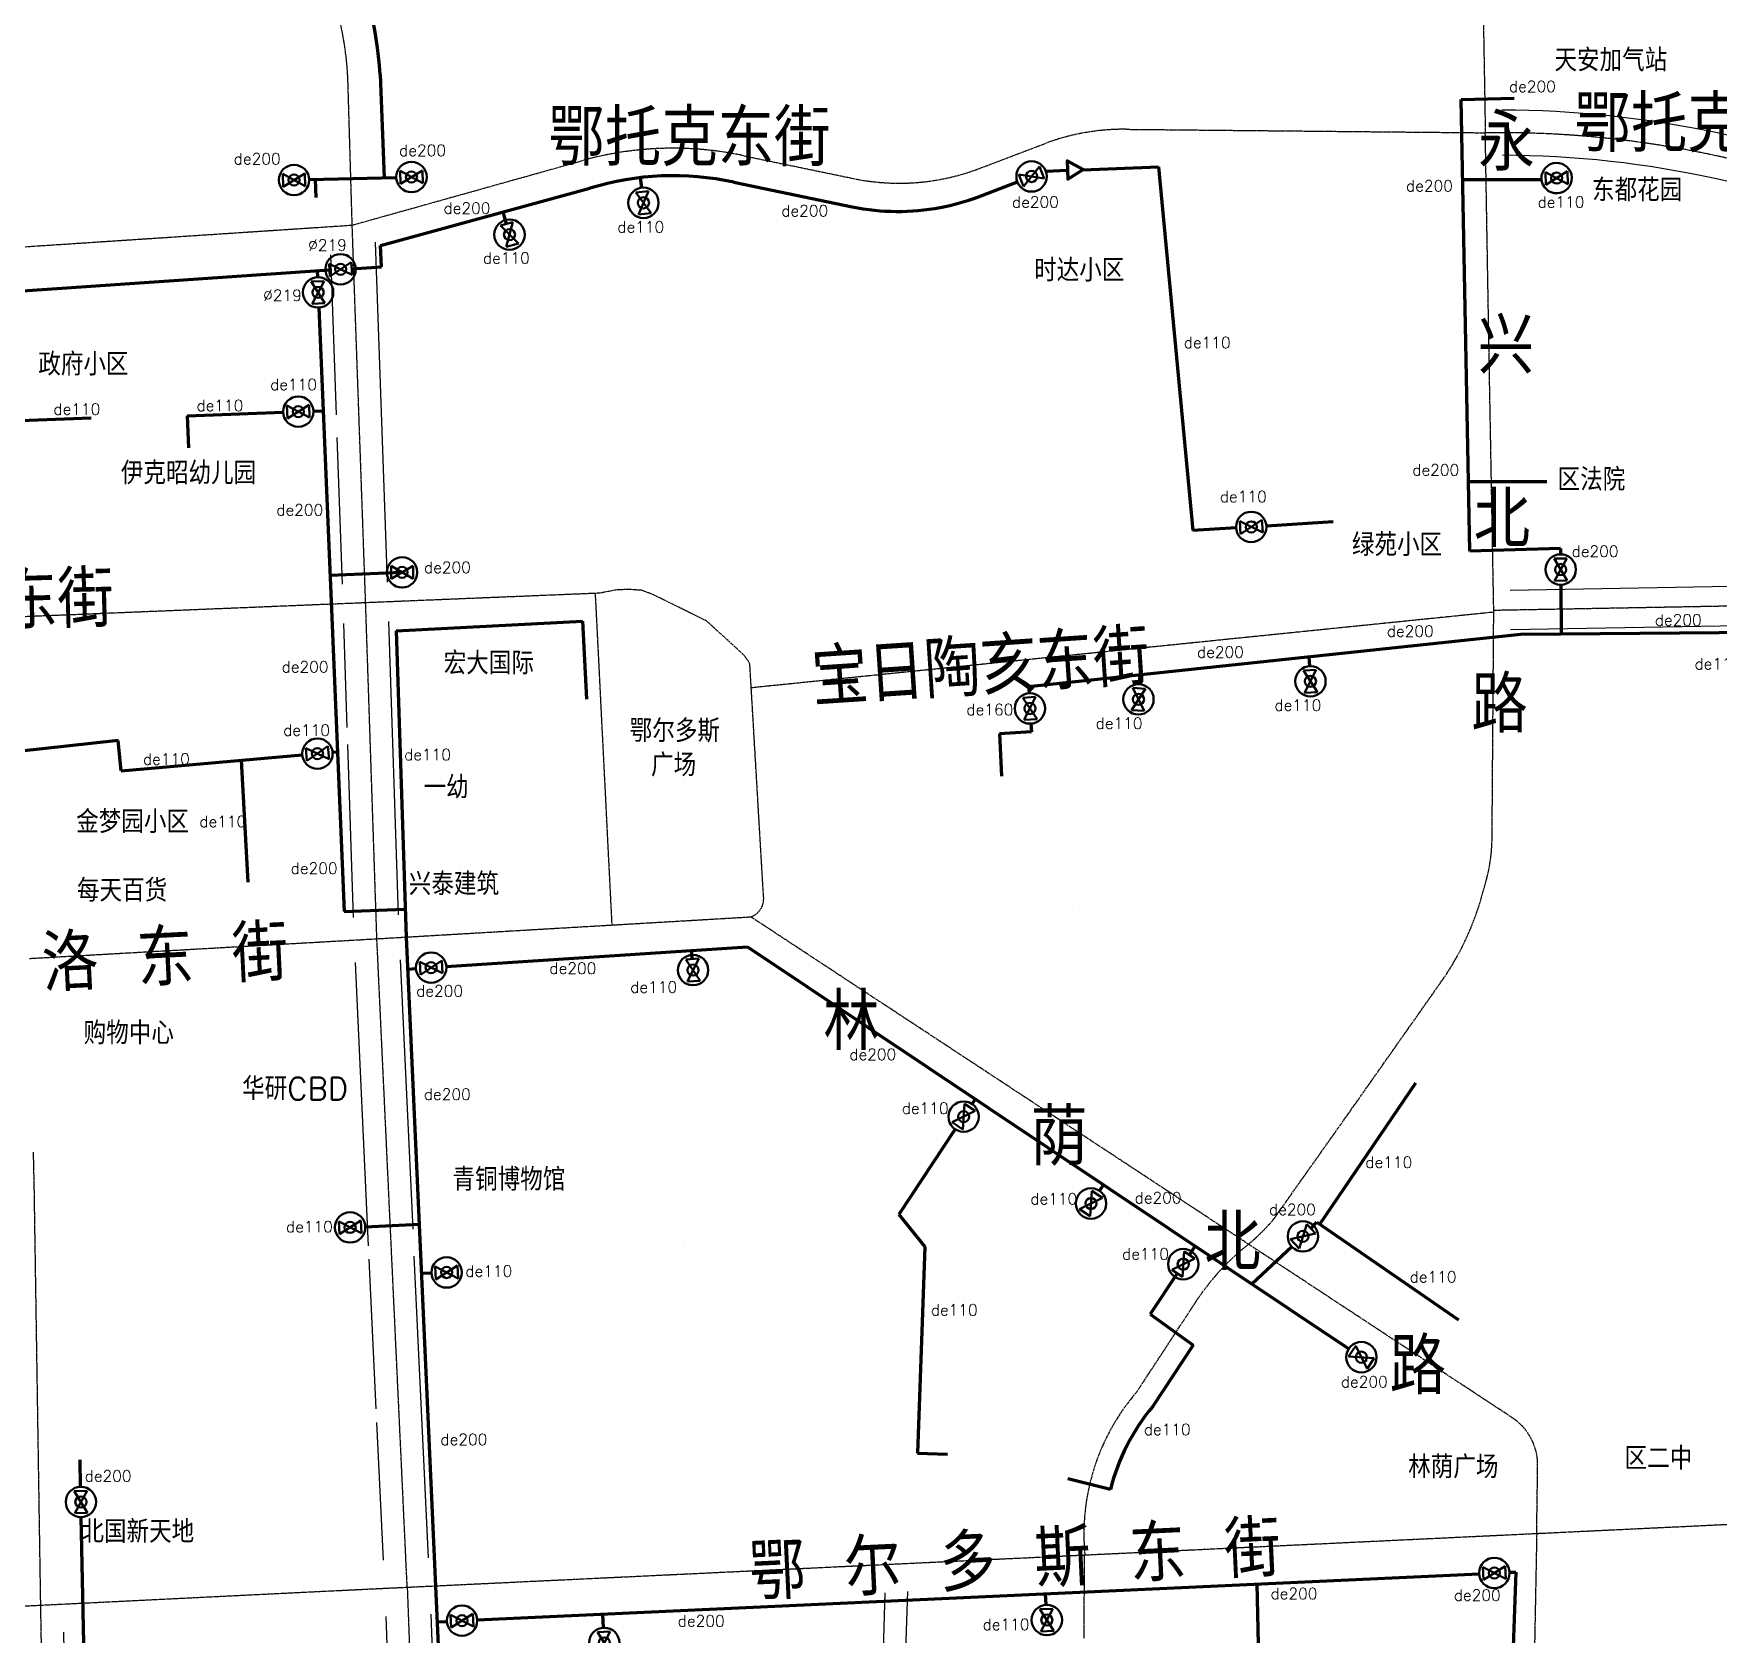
# Model space of a CAD drawing. Header units: millimetres. Extents: x 429861 to 37403537, y 4398138 to 8816131.
# Drawn here: x 440059 to 441552, y 4405225 to 4406643 of the extents above; entities that cross this region are included whole.
import ezdxf

# ---------------------------------------------------------------- set-up
doc = ezdxf.new("R2010")
doc.units = ezdxf.units.MM
doc.linetypes.add('CENTER', pattern=[2, 1.25, -0.25, 0.25, -0.25])
for name, color, linetype in [('中心线', 55, 'CENTER'), ('路名', 21, 'Continuous'), ('路网', 253, 'Continuous')]:
    doc.layers.add(name, color=color, linetype=linetype)
for name, color, linetype, lineweight in [('燃气周边建筑', 211, 'Continuous', 30), ('燃气标注(管)', 111, 'Continuous', 30), ('燃气标注(阀)', 2, 'Continuous', 30), ('燃气管(PE)', 5, 'Continuous', 100), ('燃气管(钢)', 1, 'Continuous', 100), ('燃气阀门(PE)', 6, 'Continuous', 50), ('燃气阀门(钢)', 3, 'Continuous', 50)]:
    doc.layers.add(name, color=color, linetype=linetype, lineweight=lineweight)
doc.styles.add('HZ', font='rs.shx', dxfattribs={"width": 0.8, "bigfont": 'hztxt.shx'})

# ---------------------------------------------------------------- blocks, each defined once
blk = doc.blocks.new('阀门PE')
at = {"layer": '燃气阀门(PE)'}
for p, q in [((-4.911818085762206, -2.833652542904019), (-4.911818085762206, 2.833652542904019)), ((-4.911818085762206, -2.833652542904019), (4.911818085762206, 2.833652542904019)), ((-4.911818085762206, 2.833652542904019), (4.911818085762206, -2.833652542904019)), ((4.911818085762206, 2.833652542904019), (4.911818085762206, -2.833652542904019))]:
    blk.add_line(p, q, dxfattribs=at)
for radius in [6.736827508906286, 2.469192652689927]:
    blk.add_circle((0, 0), radius, dxfattribs=at)
blk = doc.blocks.new('阀门钢')
at = {"layer": '燃气阀门(钢)'}
for p, q in [((-4.911818085762206, -2.833652542904019), (-4.911818085762206, 2.833652542904019)), ((-4.911818085762206, -2.833652542904019), (4.911818085762206, 2.833652542904019)), ((-4.911818085762206, 2.833652542904019), (4.911818085762206, -2.833652542904019)), ((4.911818085762206, 2.833652542904019), (4.911818085762206, -2.833652542904019))]:
    blk.add_line(p, q, dxfattribs=at)
for radius in [6.736827508906286, 2.469192652689927]:
    blk.add_circle((0, 0), radius, dxfattribs=at)

msp = doc.modelspace()

# ---------------------------------------------------------------- linework, layer by layer
at = {"color": 5, "lineweight": 100}
for p, q in [((441326.4688749588, 4406514.151814529), (441395.2985900061, 4406514.151814529)), ((441331.4550455038, 4406246.518815788), (441400.1506636292, 4406246.518815788))]:
    msp.add_line(p, q, dxfattribs=at)
at = {"layer": '中心线'}
for p, q in [((441341.6099278929, 4406783.539288114), (441345.5274522582, 4406555.577858733)), ((440341.0646685547, 4406473.752287163), (440337.3892417185, 4406598.979440225)), ((441027.0602622854, 4406558.66251788), (441345.5274522568, 4406555.577858733)), ((441349.14682843, 4406344.965724973), (441345.5274522568, 4406555.577858733)), ((440897.0706135395, 4406523.951522152), (440954.0404154303, 4406545.613716529)), ((440341.0646694225, 4406473.752257597), (440544.4428792849, 4406530.74325398)), ((440686.3547845622, 4406535.611128855), (440785.3455131209, 4406515.066377623)), ((440027.6398122116, 4406453.054067437), (440341.0648077329, 4406473.752296355)), ((440352.9733000507, 4406139.044086504), (440341.0647398199, 4406473.752291869)), ((441353.0503921048, 4406130.736201465), (441349.14682843, 4406344.965724973)), ((440575.952626623, 4406150.583145971), (440560.3603624515, 4406147.564565318)), ((440581.8258370726, 4406150.724897218), (440575.952626623, 4406150.583145971)), ((440586.6523738342, 4406150.841386759), (440581.8258370726, 4406150.724897218)), ((440597.4494004894, 4406150.179748512), (440586.6523738342, 4406150.841386759)), ((440606.9611027697, 4406146.612852853), (440597.4494004894, 4406150.179748512)), ((440352.9733000507, 4406139.044086504), (440045.5262777197, 4406126.482596375)), ((440560.3603624515, 4406147.564565318), (440352.9722314679, 4406139.07017565)), ((440362.9405017976, 4405841.37936097), (440352.9733000507, 4406139.044086504)), ((440571.4784296893, 4405853.233438878), (440556.7164490686, 4406147.415314633)), ((440654.9484624221, 4406123.146176982), (440606.9611027697, 4406146.612852853)), ((441353.017354382, 4406132.549328188), (441611.7877714276, 4406137.324951653)), ((440681.7223851551, 4406098.811467642), (440654.9484624221, 4406123.146176982)), ((441353.0504512599, 4406130.732955003), (440694.8065298022, 4406063.688216633)), ((441351.5428412217, 4405930.90254636), (441353.0125330857, 4406130.732251738)), ((440687.3616944223, 4406093.590353945), (440681.7223851551, 4406098.811467642)), ((440694.805451636, 4406063.688108258), (440693.5763293041, 4406084.534531568)), ((440705.6752500031, 4405879.331830475), (440694.805451636, 4406063.688108258)), ((441342.5835244537, 4405879.406118704), (441345.9774453791, 4405891.511071175)), ((440362.9407900646, 4405841.370752042), (440694.4535118949, 4405860.756721375)), ((440928.2816986371, 4405706.998819308), (440694.4535118949, 4405860.756721376)), ((440055.1099123397, 4405823.9142692), (440362.9407900646, 4405841.370752042)), ((440389.8395975505, 4405266.748518961), (440362.9405017976, 4405841.37936097)), ((441229.1082234781, 4405693.37189051), (441308.4537374316, 4405806.108415199)), ((441131.0946529111, 4405573.635537508), (440928.2816986371, 4405706.998819308)), ((441157.5537984404, 4405592.323637307), (441229.1082234781, 4405693.37189051)), ((440059.2875031991, 4405617.797380583), (440058.5439067798, 4405652.291329463)), ((440064.965212877, 4405250.833508735), (440059.2875031991, 4405617.797380583)), ((441369.4150706643, 4405416.923688683), (441131.0946529115, 4405573.635537508)), ((441036.9055348784, 4405440.24824867), (441092.7969242901, 4405525.488796955)), ((441391.0841621429, 4405314.382090496), (441391.9387153597, 4405374.435138944)), ((441391.084162143, 4405314.382090495), (441773.7456184006, 4405332.586965199)), ((441249.7540686603, 4405307.658401443), (441391.084162143, 4405314.382090495)), ((441391.084162143, 4405314.382090495), (441388.2204275471, 4405164.317291943)), ((440990.566461316, 4405295.327716343), (441249.7540686603, 4405307.658401443)), ((440722.9778741121, 4405282.59735998), (440823.9396858376, 4405287.400553779)), ((440823.9396858376, 4405287.400553779), (440825.4560455703, 4405287.472693626)), ((440825.4560455703, 4405287.472693626), (440990.0564082292, 4405295.303450892)), ((440990.0564082293, 4405295.303450893), (440989.4962850903, 4405221.532692529)), ((440990.0564082292, 4405295.303450893), (440990.566461316, 4405295.327716343)), ((440389.8395975506, 4405266.748518961), (440722.9778741121, 4405282.59735998)), ((440064.9656344188, 4405250.809451088), (440352.9302168827, 4405264.992578717)), ((440352.9302168827, 4405264.992578717), (440389.8395975506, 4405266.748518961)), ((440389.8395975506, 4405266.748518961), (440400.6156901094, 4404974.812376751)), ((439763.5475802635, 4405235.96369924), (440064.9656344188, 4405250.809451088)), ((440069.9233039781, 4404967.872245585), (440064.9656344188, 4405250.809451088))]:
    msp.add_line(p, q, dxfattribs=at)
for centre, radius, start, end in [((440057.5097636574, 4406590.764955431), 280.0000000003376, 1.681153036143054, 47.54787819523919), ((441025.1231619785, 4406358.671898995), 199.999999999513, 89.44505296287193, 110.8188032290965), ((441358.6024861043, 4405648.910933213), 906.7611980787977, 55.70568819043341, 90.82620453938452), ((440625.3912537521, 4406241.870685758), 299.9999999998503, 78.27516228018142, 105.6540270447738), ((440825.9878669907, 4406710.893339687), 200.0000000005672, 280.7368990996778, 290.8188032291731), ((440825.9878669967, 4406710.893339688), 200.0000000003716, 258.2751622795338, 280.7368990979569), ((440662.7370985419, 4406070.031182128), 34.07939698687086, 25.18708316831767, 43.73330045949037), ((441201.5468979451, 4405932.005724773), 150.000000006846, 344.3378540849615, 359.5786130872613), ((440688.6822324012, 4405876.920547253), 17.16324369118157, 289.6490597517834, 8.34067908393124), ((441101.8659454008, 4405946.897208033), 250.0000000079536, 325.7257190580351, 344.3378540847322), ((441004.7412457498, 4405724.852855264), 202.276221717397, 310.3267771239904, 319.0659940671821), ((441271.9031618168, 4405398.446483442), 219.5877814082832, 128.3544601666445, 144.6514412953469), ((441182.5629690548, 4405313.804704217), 192.8835349759249, 139.0391273826432, 185.4969920034455), ((441341.9437768921, 4405375.146565533), 50.00000000168659, 359.184737669595, 56.67236546335594)]:
    msp.add_arc(centre, radius, start, end, dxfattribs=at)
at = {"layer": '燃气管(PE)'}
for p, q in [((440365.75668689, 4406607.317920713), (440369.3941158446, 4406515.755789474)), ((441324.0980484614, 4406585.078437899), (441371.2020273644, 4406586.235171814)), ((441331.8898630457, 4406184.840826111), (441324.0980484614, 4406585.078437899)), ((440988.7757632797, 4406522.846499609), (441055.7772821545, 4406525.315028775)), ((441055.7772821545, 4406525.315028775), (441086.280943187, 4406203.106250304)), ((440302.9681104472, 4406514.053427692), (440380.1511474639, 4406516.031470052)), ((440308.0969361266, 4406514.184868937), (440308.8572771918, 4406498.154234893)), ((440597.6753387689, 4406506.895956901), (440596.6284271573, 4406515.863088844)), ((440679.3717955727, 4406511.704639617), (440720.4014202235, 4406503.349648363)), ((440955.878815727, 4406521.634481196), (440975.0999497575, 4406522.342643201)), ((440366.1073332763, 4406455.802414605), (440551.7852308911, 4406506.398766248)), ((440477.9300272959, 4406474.804209655), (440475.0207079424, 4406485.480795683)), ((440366.9060659449, 4406436.640275287), (440366.1073332763, 4406455.802414605)), ((440340.5608799655, 4406435.137469727), (440366.9060659449, 4406436.640275287)), ((440311.4129529355, 4406400.667402648), (440334.0701933826, 4405865.557531992)), ((439786.5588486857, 4406290.45587278), (440109.7518874283, 4406303.106841892)), ((440194.9040635942, 4406304.725560414), (440279.8047909007, 4406307.958433435)), ((440194.9040635942, 4406304.725560414), (440195.943651217, 4406276.367665757)), ((440306.7325859647, 4406308.983797352), (440315.2811720123, 4406309.309312739)), ((441210.6645463883, 4406210.751156071), (441151.4893666632, 4406207.11411179)), ((441124.5928111919, 4406205.460986885), (441086.280943187, 4406203.106250304)), ((441412.1666116267, 4406187.105873075), (441331.8898630457, 4406184.840826111)), ((441412.1666116267, 4406187.105873075), (441412.2140526435, 4406181.996786498)), ((440385.2858378789, 4406166.016388526), (440321.4627997551, 4406163.314038972)), ((441412.4642642342, 4406155.050638123), (441412.868101725, 4406111.559987194)), ((440380.1566870508, 4406114.138056433), (440545.2408356552, 4406122.64052489)), ((440545.2408356552, 4406122.64052489), (440548.8585023989, 4406053.644525839)), ((440380.1566870508, 4406114.138056433), (440388.8187167269, 4405842.884023357)), ((440940.6641413914, 4406064.857043795), (441377.1105055637, 4406111.227955882)), ((441377.1105055634, 4406111.227955882), (441627.5305102186, 4406113.553259922)), ((441189.8631421606, 4406082.942286359), (441189.4542076349, 4406091.290125239)), ((441038.9011988721, 4406066.932253583), (441039.4288584433, 4406075.35045235)), ((440940.6641413914, 4406064.857043795), (440941.0350442517, 4406058.896976144)), ((440942.7087730255, 4406032.00169496), (440943.1545001522, 4406024.839270205)), ((440133.6644613448, 4406017.112432672), (439896.9939330802, 4405990.841122404)), ((440136.3303345562, 4405990.243121659), (440133.6644613448, 4406017.112432672)), ((440943.1545001522, 4406024.839270205), (440914.8611553579, 4406023.066981732)), ((440914.8611553579, 4406023.066981732), (440916.5512332662, 4405985.39123685)), ((440136.3303345562, 4405990.243121659), (440296.8319314347, 4406004.243423331)), ((440323.6773044927, 4406006.585102969), (440328.0826340831, 4406006.969372936)), ((440242.6778770899, 4405999.519650407), (440248.4191523971, 4405891.437994993)), ((440334.0701933826, 4405865.557531992), (440387.3705026964, 4405867.649428008)), ((440388.8187167269, 4405842.884023357), (440438.2605952817, 4404749.761999113)), ((440424.4957745681, 4405816.625909352), (440691.4097399086, 4405834.125532845)), ((440642.5494025426, 4405823.395141611), (440642.058025496, 4405830.889896899)), ((440691.4097399086, 4405834.125532845), (441224.4872949034, 4405478.030121527)), ((440390.1083430815, 4405814.371373502), (440397.606194709, 4405814.862953552)), ((441198.9621202459, 4405588.309329016), (441283.98703651, 4405713.712704971)), ((440893.3829801598, 4405699.207558174), (440890.5544012783, 4405694.949208574)), ((440875.6444079786, 4405672.502613778), (440825.5192880513, 4405597.040590859)), ((441003.5212196581, 4405617.967388247), (441007.0629670804, 4405623.269411234)), ((440352.6793058093, 4405586.179806899), (440400.3319558246, 4405588.335134924)), ((440825.5192880513, 4405597.040590859), (440848.5885265298, 4405568.286979944)), ((441190.7695518116, 4405584.606167253), (441196.2663284806, 4405590.168105337)), ((441196.2663284806, 4405590.168105337), (441321.7134311771, 4405503.671029802)), ((440848.5885265298, 4405568.286979944), (440842.0778946049, 4405385.417378562)), ((441083.2012242304, 4405561.163093135), (441088.3956736134, 4405568.939223601)), ((441174.0089353166, 4405568.419671735), (441138.6209776805, 4405535.388757738)), ((440411.3247837181, 4405545.038261794), (440402.3087168065, 4405544.63046534)), ((441072.3391418132, 4405544.791340429), (441048.4487323891, 4405508.536038077)), ((441048.4487323891, 4405508.536038077), (441086.5010703703, 4405481.261272823)), ((441086.5010703703, 4405481.261272823), (441050.63907146, 4405426.609493483)), ((440100.2773223991, 4405355.737194641), (440099.7814287009, 4405379.667504204)), ((440842.0778946049, 4405385.417378562), (440868.7277061635, 4405384.505106516)), ((441013.2434234823, 4405353.30416317), (440975.3097974871, 4405362.688038654)), ((440112.9746258983, 4404743.00425525), (440100.8356157618, 4405328.795668579)), ((440451.8756177179, 4405237.726030552), (441340.0674317069, 4405278.688500339)), ((441146.0653147222, 4405133.952724536), (441143.3680359699, 4405269.616931644)), ((441372.5008890881, 4405280.184297189), (441364.8532296444, 4405061.778579041)), ((441366.9861294908, 4405279.929962292), (441372.5008890881, 4405280.184297189)), ((440956.2317543773, 4405251.09042658), (440955.7763310152, 4405260.965400044)), ((440563.8858959149, 4405230.807533832), (440563.3297639518, 4405242.866178239)), ((440416.2642795776, 4405236.083673192), (440424.9569199341, 4405236.484568599))]:
    msp.add_line(p, q, dxfattribs=at)
msp.add_lwpolyline([(440989.1137774496, 4406523.055208999), (440974.851766784, 4406530.736575902), (440975.3305132424, 4406514.544628905)], close=True, dxfattribs=at)
msp.add_lwpolyline([(440720.4014202235, 4406503.349648363), (440784.4009969559, 4406490.052543192, 0.0983228319495671), (440862.3032288404, 4406489.380900959, 0.0440190039476881), (440896.1260973745, 4406498.937687721), (440930.6831045453, 4406512.077642251)], format="xyb", dxfattribs=at)
for centre, radius, start, end in [((440045.4585740106, 4406589.216499048), 320.8091996504733, 3.234589831783039, 25.78226634992315), ((440625.6232421243, 4406267.513248574), 250.0366822238016, 77.5866626040532, 107.1760501688055), ((441186.9752857795, 4405310.868468771), 178.8394479313301, 139.6707996947286, 166.2737197974118)]:
    msp.add_arc(centre, radius, start, end, dxfattribs=at)
at = {"layer": '燃气管(钢)'}
for p, q in [((440320.9517081996, 4406433.909626987), (437876.4733220707, 4406267.213791339)), ((440310.0369493433, 4406433.165318975), (440310.2729905516, 4406427.590589751))]:
    msp.add_line(p, q, dxfattribs=at)
at = {"layer": '路网', "ltscale": 2}
for p, q in [((440372.3336581741, 4406157.377871509), (440361.6115324012, 4406458.73953116)), ((440327.0355854473, 4406305.576913478), (440321.9883177548, 4406447.438051904)), ((440332.3674486482, 4406155.716785244), (440327.7467182762, 4406285.58944326)), ((440336.6649993346, 4406028.45886604), (440333.5751, 4406120.73692569)), ((440382.2433656823, 4405862.533681336), (440373.54189721, 4406122.398013403)), ((440342.2980093965, 4405860.2322728), (440337.1678059889, 4406013.442835608)), ((440395.0142791278, 4405583.921637191), (440383.8434082153, 4405822.558913979)), ((440355.6537490109, 4405569.325278284), (440343.9072556818, 4405820.259265595)), ((440362.4234155949, 4405424.708550455), (440356.2148953033, 4405557.337813372)), ((440408.6480110143, 4405292.671592743), (440396.1366099104, 4405559.945891372)), ((440368.6931891316, 4405290.770767578), (440362.9845342262, 4405412.721676455))]:
    msp.add_line(p, q, dxfattribs=at)
at = {"layer": '路网', "ltscale": 2, "const_width": 1e-05}
for points in [[(441421.2593536804, 4406948.519627338), (441381.3970387729, 4406879.53004234, 0.1361115258502583), (441356.6077134435, 4406783.797025533), (441360.1843695266, 4406575.670781238)], [(440315.3683585674, 4406497.109787013), (440312.4000026059, 4406598.246004083, 0.2028467789812616), (440229.6281028504, 4406778.914569605), (440227.4993460742, 4406780.861945805)], [(440365.2667710223, 4406501.304616868), (440362.3784808311, 4406599.712876368, 0.0896628948894528), (440339.9494015808, 4406705.885982745, 0.0896628948894528)], [(440823.0338717632, 4406699.391997992, 0.0128073722212448), (440826.396067745, 4406673.383219166), (440848.3235423833, 4406532.284500025)], [(440847.4630699378, 4406696.738426145, 0.010168677223653), (440850.1114043101, 4406677.068705781), (440871.9024622153, 4406536.847799825)], [(440871.9024622152, 4406536.847799825, 0.0263623799565187), (440889.9623388847, 4406542.645703905), (440946.9321407775, 4406564.307898283, -0.0935319019538404), (441027.2539723176, 4406578.661579768), (441043.4636418754, 4406578.504573625)], [(440365.2667710222, 4406501.304616868), (440539.0463209855, 4406550.001425195, -0.0506957341314936), (440602.8164749499, 4406561.073410311, -0.0506957341314936)], [(440622.978680308, 4406561.86159108, -0.0530939021695146), (440690.419019949, 4406555.193825063), (440789.4097485085, 4406534.64907383, 0.0824472486991083), (440848.3235423832, 4406532.284500025)], [(440875.9540275958, 4406496.642592208, 0.0335722058057542), (440904.1788881943, 4406505.257340399), (440961.1486900867, 4406526.919534776, -0.0935319019539804), (441026.866552256, 4406538.663455993), (441153.9502420705, 4406537.43252898)], [(441153.9502420705, 4406537.43252898), (441171.7964803014, 4406394.695560458, -0.0114607523137859), (441172.4580761553, 4406388.197382118), (441183.2469684941, 4406251.11602268, -0.0078681361785631), (441183.5284426276, 4406246.640304785), (441188.9470298426, 4406131.608914852)], [(441169.0853580069, 4406537.285930916), (441186.6805956062, 4406396.556504194, -0.0114607523144893), (441187.411833129, 4406389.374307082), (441198.2007254678, 4406252.292947643, -0.0078681361787194), (441198.5118284576, 4406247.34610155), (441203.8919587632, 4406133.131114779)], [(440361.6115324012, 4406458.73953116), (440549.8394375814, 4406511.485082765, -0.0522169937043804), (440607.3337528919, 4406521.287805245, -0.0522169937043804)], [(440601.1379816215, 4406167.486540666), (440655.4141826006, 4406172.626417857), (440662.4776898704, 4406318.868846935), (440659.6735937716, 4406351.611855883, 0.0764734971354532), (440635.8841677665, 4406449.708158687, -0.0897508071114576), (440607.3337528919, 4406521.287805245, -0.1113871937513494)], [(440631.7712793143, 4406521.79798931, -0.0454936579340473), (440682.2905491744, 4406516.02843265), (440781.2812777333, 4406495.483681415, 0.0810794663247139), (440852.100214239, 4406492.448506098)], [(440644.0358796197, 4406147.963029252), (440658.5352851721, 4406148.761991713, 0.3842684816427719), (440679.2992358613, 4406169.6673053), (440686.4562035957, 4406317.844734209, 0.033435843515354), (440686.4015861948, 4406320.783295162), (440683.5862295283, 4406353.657792065, 0.0779667448482704), (440657.2656893964, 4406460.798834939, -0.0865536152753291), (440631.7712793143, 4406521.79798931)], [(440875.954027596, 4406496.642592208), (440880.6545407104, 4406376.929679935, 0.4142135623171749), (440920.1161982259, 4406340.449855571), (440936.4890472686, 4406341.092733516, -0.396621481156949), (440979.9284205096, 4406303.304667721), (440999.0343582846, 4406112.265560566)], [(440852.100214239, 4406492.448506098), (440856.6730201149, 4406375.98804841, 0.4142135623156518), (440921.0578297455, 4406316.468334975), (440937.4306787882, 4406317.11121292, -0.3966214811624899), (440956.0475530344, 4406300.916327581), (440975.1578489181, 4406109.833643962)], [(440711.2002337654, 4406082.948520268), (440710.8686232976, 4406088.572771008, 0.1020840047989075), (440699.5997340775, 4406106.108602974), (440693.5523640756, 4406111.707516749), (440664.8748307915, 4406137.772409968), (440644.035879619, 4406147.963029252)], [(440684.8227883423, 4406063.099522186), (440676.342425939, 4406079.50596291, 0.0321830666333081), (440675.0139987909, 4406081.173629109), (440669.8924062346, 4406085.915418534), (440645.0220940528, 4406108.519943995), (440600.0288834455, 4406130.522427511), (440593.7608193571, 4406132.872956357), (440586.327711689, 4406133.328454753), (440582.2480805204, 4406133.229991945), (440577.8399679525, 4406133.123601164), (440565.0671229846, 4406130.650845298)], [(440190.7604254933, 4406015.214593616), (440184.729607321, 4406058.335330698, -0.0278654773676681), (440181.8959558128, 4406092.298205569), (440181.2843037946, 4406114.514717655)], [(440202.7253200379, 4406016.300689265), (440196.6139384433, 4406059.997459988, -0.0278654773662361), (440193.8914105236, 4406092.628457413), (440193.2753625147, 4406115.004641298)], [(441336.3205829017, 4405924.192028781, 0.0126399244019213), (441336.5432468947, 4405931.012864199), (441337.8713882981, 4406111.596367343)], [(441366.179012699, 4405920.993604455, 0.0148598885683932), (441366.5424355489, 4405930.792228517), (441367.8995933092, 4406115.321000893)], [(441033.404929606, 4405950.253318754), (441031.9256503554, 4405977.252452055, -0.1317077858286948), (441039.1156352243, 4406011.459735873), (441048.3511264324, 4406029.682512566, 0.1092638396705472), (441053.9920584941, 4406051.64434345), (441055.0436784823, 4406082.789250117)], [(441048.6046840656, 4405947.018107208), (441046.9031864376, 4405978.073069447, -0.1317077858230533), (441052.4953968912, 4406004.678734638), (441061.7308880993, 4406022.90151133, 0.1092638396771224), (441068.9835150359, 4406051.13815104), (441070.1040214117, 4406084.323205415)], [(440964.4975066589, 4405937.955006981, 0.006136150647471), (440961.1107101366, 4405937.99457298), (440917.4674596822, 4405937.96881243, -0.3983310712187515), (440890.4925273411, 4405963.481339874), (440884.8660561544, 4406065.455988398)], [(441033.404929606, 4405950.253318754), (440994.9177827669, 4405958.445165675, 0.0526252406551075), (440961.0965440723, 4405961.994568801), (440917.453293618, 4405961.968808251, -0.3983310712559476), (440914.4560789133, 4405964.803533521), (440908.7682342916, 4406067.890519471)], [(441212.0483522635, 4405933.89540524), (441124.8251806405, 4405933.888502105, -0.05249711031054401), (441096.0850289115, 4405936.912091339), (441048.6046840656, 4405947.018107208)], [(440964.4975066589, 4405937.955006981), (440960.5105768812, 4405826.211859385, -0.1072461448059637), (440946.0682743752, 4405769.495053667), (440926.0558782712, 4405729.40692438)], [(440988.4174204507, 4405935.282384593), (440984.4953152058, 4405825.356098031, -1.79879419979e-05), (440984.4948991654, 4405825.344449271)], [(441220.1680260354, 4405909.896047785), (441124.8270800813, 4405909.88850218, -0.0524971103105984), (441091.0886410951, 4405913.437933019), (440989.9213949507, 4405934.971007355, 0.0027823937987286), (440988.4174204507, 4405935.282384593, 0.0027823937987286)], [(441218.5435456879, 4405704.423139767), (441296.1211648391, 4405814.647785635, 0.0812705059964757), (441328.140469711, 4405883.455584063), (441331.5343906351, 4405895.560536531, 0.0092684017355364), (441332.7958816025, 4405900.403441774)], [(441286.5748772461, 4405748.960398303), (441320.7843545773, 4405797.566266404, 0.0814987508033783), (441357.0265791963, 4405875.356653344), (441360.4205001203, 4405887.461605811, 0.0152435201094697), (441362.8394482172, 4405897.2247928)], [(440659.8242733022, 4405599.746177635), (440658.1408875699, 4405627.423169672, -0.0932880819695845), (440663.225938066, 4405667.796821071), (440665.2683333197, 4405674.14376124, 0.0933098510178166), (440668.0416825547, 4405696.170922828), (440659.3621451314, 4405838.670506182)], [(440679.8793095391, 4405599.448976448), (440678.1039960475, 4405628.637377195, -0.0932880819703593), (440682.2644919078, 4405661.670364705), (440684.3068871616, 4405668.017304874, 0.0933098510175321), (440688.0046861418, 4405697.386853658), (440679.3280952594, 4405839.838061064)], [(441218.5435456882, 4405704.423139767), (441085.5530812771, 4405788.186486361, 0.0727886781241178), (441030.6006635566, 4405812.513122768), (440984.4948991687, 4405825.344449373)], [(440206.5115665589, 4405669.50711348, -0.0172049388886012), (440212.1775280457, 4405692.616313298, -0.0842285269024146), (440238.0376571256, 4405747.469516018, 0.1205780157099277), (440253.5369501049, 4405782.793051413, 0.0371001798789372), (440256.828546842, 4405815.321203508, 0.0371001798789372)], [(440212.5797825739, 4405564.051059399), (440211.4024601719, 4405587.048378555, -0.0776464521209694), (440223.7310157171, 4405689.37330011, -0.0838695270772215), (440247.7371519335, 4405740.399178323, 0.1197813796166876), (440265.3551985234, 4405780.712407127, 0.0381690527382749), (440268.84885304, 4405816.0028514, 0.0381690527382749)], [(440983.2306368176, 4405810.126238276, -0.0834380949740572), (440967.5413079162, 4405758.775500013), (440946.2509092758, 4405716.127320914)], [(441209.8694724413, 4405692.159121846), (441077.558927032, 4405775.49422502, 0.0727886781246073), (441026.5789732432, 4405798.062309398), (440983.2306368176, 4405810.126238276)], [(441459.4840304019, 4405738.362332175), (441450.1905621616, 4405738.189943789, 0.0307236132185539), (441410.7822319273, 4405735.031518427), (441361.3308309211, 4405727.991956413, -0.1459726119396825), (441317.2283220668, 4405734.589508122), (441286.5748772461, 4405748.960398303)], [(441161.6088464385, 4405574.51486147, 0.013293034302491), (441169.3767268308, 4405583.063875111), (441241.3622748907, 4405684.720954789), (441272.5476186687, 4405729.030041763, 0.0814987508033783)], [(441454.8655604422, 4405714.272533651), (441450.6356715207, 4405714.194071691, 0.030723613218551), (441414.1646081363, 4405711.271056916), (441364.71320713, 4405704.231494903, -0.14597261193985), (441307.0406955503, 4405712.859062523), (441272.5476186687, 4405729.030041763)], [(441454.8655604423, 4405714.272533651), (441437.1652467711, 4405648.726297195, -0.0768812842045734), (441413.3181111377, 4405594.923662743), (441329.3942093386, 4405464.184598232)], [(441470.4810825769, 4405714.562192432), (441451.6465256634, 4405644.815726696, -0.0768812842031955), (441425.9411716688, 4405586.820679168), (441341.92810506, 4405455.942711155)], [(440679.8793095391, 4405599.448976448), (440761.3927578098, 4405590.883391883), (440820.1667957068, 4405586.640486901, 0.2661608166313116), (440836.2950508866, 4405594.395449512), (440908.3359000991, 4405699.170058392)], [(441136.0495013663, 4405591.321865499, 0.0188758082493441), (441145.7467422095, 4405601.605813965), (441209.8694724415, 4405692.159121846)], [(440841.7705202825, 4405567.829676461, 0.1164694070666286), (440856.0713251734, 4405580.797693251), (440928.3932013916, 4405685.981021558)], [(440200.5867012008, 4405563.608951462), (440199.4132668508, 4405586.530323054, -0.0514726253637265), (440204.2031230042, 4405657.38586019, -0.0514726253637265)], [(440692.3666789847, 4405306.169327407), (440690.9034870885, 4405341.677482178, 0.1590358817501174), (440680.6149186526, 4405369.29468018), (440668.4684437083, 4405384.561995621, -0.1698674659109317), (440657.052377676, 4405417.300373623), (440657.1468444648, 4405511.654697532, -0.0398209753258484), (440657.8190678618, 4405519.976757349), (440661.4707882087, 4405542.576039075, 0.0494966133820512), (440661.9546704548, 4405550.461309791), (440661.0018654833, 4405575.773734131)], [(440712.344487494, 4405307.119758905), (440710.8865283434, 4405342.500927501, 0.1590358817512589), (440696.2659310926, 4405381.746419401), (440684.1194561482, 4405397.01373484, -0.1698674659081926), (440677.0523676521, 4405417.280349795), (440677.1468344411, 4405511.634673703, -0.0398209753257807), (440677.5629727343, 4405516.786425017), (440681.2146930813, 4405539.385706743, 0.0494966133779706), (440681.9405164503, 4405551.213612815), (440681.0378104703, 4405575.195096441)], [(440681.0378104703, 4405575.195096441), (440759.2740834343, 4405566.973883545), (440818.4387297543, 4405562.702780494, 0.0491281040129022), (440826.6695718581, 4405562.917754455, 0.0491281040129022)], [(440974.7603415849, 4405319.604025787, -0.1721844057576538), (441024.9052930355, 4405449.302384294), (441080.400965624, 4405533.939420672, -0.0468631404506989), (441108.9825542283, 4405567.231265958)], [(441004.8264125581, 4405321.034399937, -0.171609102077973), (441048.8840915178, 4405431.161040714), (441105.1877345479, 4405517.030321347, -0.0545401309193072), (441134.7721534756, 4405550.272854184)], [(441242.4446123175, 4405332.338934229), (441241.2559899537, 4405353.4360816, -0.0296067816317459), (441241.2677183379, 4405357.459060402), (441242.3900040463, 4405375.504674045, -0.134695751744435), (441248.2184001558, 4405392.526681332), (441287.3173565737, 4405449.964030324)], [(441408.9541832068, 4405340.260520858), (441409.4369438228, 4405374.186139636, 0.2562337863582809), (441379.0300234818, 4405431.545681787), (441341.9281050594, 4405455.942711155)], [(440081.983843023, 4405443.681240777), (440158.2819509645, 4405444.870088656, -0.0786926687045564), (440191.1109644285, 4405440.19415573), (440207.2105108247, 4405435.239672847)], [(441250.4358797601, 4405332.71911368), (441249.243323125, 4405353.886091389, -0.0296067816395607), (441249.2522918894, 4405356.962486943), (441250.3745775979, 4405375.008100585, -0.1346957517451364), (441254.8315863874, 4405388.024929686), (441294.0025513558, 4405445.568061048)], [(441373.9269269573, 4405338.594121485), (441374.4404868967, 4405374.68413825, 0.2562337863634637), (441359.8001178432, 4405402.301695583), (441294.0025513556, 4405445.568061048)], [(440082.1694862654, 4405431.682676768), (440158.4689076718, 4405432.871545112, -0.0786926687046323), (440187.5814290453, 4405428.724963083), (440207.8639534071, 4405422.483208358)], [(440219.4186918782, 4405431.482720783), (440241.770219331, 4405424.604249958, 0.0865778567139286), (440273.8258908637, 4405420.549652747), (440362.4234155949, 4405424.708550455)], [(440220.0721344607, 4405418.726256293), (440238.2406839482, 4405413.13505731, 0.0865778567142964), (440274.3885688679, 4405408.562851945), (440362.9845342262, 4405412.721676455)], [(440974.8604532614, 4405269.552237516), (440974.5019361128, 4405222.333902651), (440969.2480788204, 4405169.531614323), (440956.4933766137, 4405075.506322849, -0.112373924159332), (440947.9240993422, 4405052.645674705), (440929.5844815779, 4405024.802307134, 0.1396081328171476), (440915.6019967225, 4404980.3921852), (440914.8874234704, 4404954.010605719)], [(441004.872158837, 4405270.980025268), (441004.4906340679, 4405220.731482409), (440999.0477080111, 4405166.029016203), (440986.2211072539, 4405071.47370199, -0.1123739241560741), (440972.9776787432, 4405036.143609404), (440954.638060979, 4405008.300241834, 0.1395758512336862), (440945.5907634651, 4404979.571244125), (440944.8914818754, 4404953.754222863)]]:
    msp.add_lwpolyline(points, format="xyb", dxfattribs=at)
for points in [[(441104.564884615, 4406865.919237016), (441090.2931064025, 4406791.77004657), (441067.5742902108, 4406578.271038949)], [(441326.8161538466, 4406771.410085507), (441330.1789659193, 4406575.72746165)], [(440573.0370187547, 4406732.651247902), (440584.7100797443, 4406665.395534761), (440602.8164749499, 4406561.073410311)], [(440593.5373381188, 4406731.491345079), (440604.4154801836, 4406668.81565077), (440622.978680308, 4406561.86159108)], [(441055.0790057263, 4406687.659409617), (441043.4636418754, 4406578.504573625)], [(441067.5742902108, 4406578.271038949), (441330.1789659193, 4406575.72746165)], [(441169.0853580069, 4406537.285930916), (441330.8665138708, 4406535.71892578)], [(441337.7558225401, 4406146.765677032), (441334.149176394, 4406344.70021831), (441330.8665138708, 4406535.71892578)], [(441367.6959792888, 4406150.323202986), (441364.144480466, 4406345.231231635), (441360.8717974885, 4406535.669227589)], [(440043.7315831057, 4406479.171204446), (440315.3683585674, 4406497.109787013)], [(440053.8970233276, 4406429.733608856), (440321.9883177548, 4406447.438051904)], [(440327.0355854473, 4406305.576913478), (440058.3229714378, 4406295.096421563)], [(440327.7467182762, 4406285.58944326), (440058.8814765253, 4406275.102998465)], [(440058.8814765253, 4406275.102998465), (440062.5244432364, 4406144.691697984)], [(440601.1379816215, 4406167.486540666), (440586.9770359796, 4406168.354318763), (440581.4035936247, 4406168.21980249), (440574.0652852935, 4406168.042690778), (440558.3277400107, 4406164.995984462), (440372.3336581741, 4406157.377871509)], [(440332.3674486482, 4406155.716785244), (440062.5244432364, 4406144.691697984)], [(441337.7558225401, 4406146.765677032), (441203.8919587632, 4406133.131114779)], [(440063.0175057931, 4406127.03661847), (440063.0185408494, 4406127.003940344)], [(440063.0185408494, 4406127.003940344), (440063.0193736215, 4406126.974128678)], [(440333.5751, 4406120.73692569), (440193.2753625147, 4406115.004641298)], [(440550.0994947235, 4406129.629618342), (440373.54189721, 4406122.398013403)], [(440562.9719829487, 4405873.10220315), (440550.0994947235, 4406129.629618342)], [(440577.9469140433, 4405873.977896708), (440565.0671229848, 4406130.650845298)], [(441188.9470298426, 4406131.608914852), (440999.0343582844, 4406112.265560566)], [(440181.2843037946, 4406114.514717655), (440063.5664701071, 4406109.705071444)], [(440063.5664701071, 4406109.705071444), (440066.9154655051, 4406003.972750093)], [(440975.1578489182, 4406109.833643962), (440711.2002337654, 4406082.948520268)], [(441337.8713882981, 4406111.596367343), (441218.6641342068, 4406099.454638567)], [(441203.7220731611, 4406097.932730744), (441070.1040214118, 4406084.323205415)], [(441212.0483522635, 4405933.89540524), (441203.7220731611, 4406097.932730744)], [(441227.0949922476, 4405933.356987055), (441218.6641342068, 4406099.454638567)], [(441055.0436784823, 4406082.789250117), (440908.7682342916, 4406067.890519471)], [(440695.5680132881, 4405880.856061172), (440684.8227883423, 4406063.099522186)], [(440884.8660561544, 4406065.455988398), (440705.7939808825, 4406047.216791583)], [(440716.403951819, 4405867.267294531), (440705.7939808825, 4406047.216791583)], [(440336.6649993346, 4406028.45886604), (440202.7253200378, 4406016.300689265)], [(440190.7604254933, 4406015.214593616), (440066.9154655051, 4406003.972750093)], [(440246.7389040072, 4406005.234285448), (440067.3911654294, 4405988.954259086)], [(440255.3534042966, 4405855.301815471), (440246.7389040075, 4406005.234285448)], [(440337.1678059889, 4406013.442835608), (440258.696331126, 4406006.319703253)], [(440267.3341592324, 4405855.981220488), (440258.696331126, 4406006.319703253)], [(440067.3911654294, 4405988.954259086), (440071.9539302624, 4405844.901592478)], [(441227.0949922476, 4405933.356987055), (441336.3205829017, 4405924.192028781)], [(441366.179012699, 4405920.993604455), (441481.6595691501, 4405906.385911092), (441598.982353388, 4405913.20150815)], [(441219.1636959004, 4405909.938150941), (441332.7958816026, 4405900.403441774)], [(441362.8394482172, 4405897.2247928), (441472.7145680876, 4405883.326158184)], [(441459.4840304019, 4405738.362332175), (441472.7145680875, 4405883.326158184)], [(441474.5719177735, 4405738.642203642), (441487.7195347935, 4405882.697487817)], [(441487.7195347935, 4405882.697487817), (441606.5301707693, 4405889.599518197), (441741.6657415962, 4405889.603547306)], [(440382.2433656823, 4405862.533681336), (440562.9719829487, 4405873.10220315)], [(440577.9469140433, 4405873.977896708), (440695.5680132881, 4405880.856061172)], [(440926.0558782713, 4405729.40692438), (440716.4039518187, 4405867.267294531)], [(440071.9539302624, 4405844.901592478), (440255.3534042966, 4405855.301815471)], [(440267.3341592324, 4405855.981220488), (440342.2980093965, 4405860.2322728)], [(440383.8434082153, 4405822.558913979), (440659.3621451314, 4405838.670506182)], [(440679.3280952594, 4405839.838061064), (440693.1822089141, 4405840.648212243)], [(440908.3359000997, 4405699.170058392), (440693.1822089147, 4405840.648212243)], [(440076.0108443982, 4405805.0673877), (440256.8285468421, 4405815.321203508)], [(440268.84885304, 4405816.0028514), (440343.9072556818, 4405820.259265595)], [(440078.4078626448, 4405660.653588063), (440076.0108443982, 4405805.0673877)], [(441745.278197202, 4405743.663646414), (441474.5719177733, 4405738.642203642)], [(441745.8408997233, 4405719.669955602), (441470.4810825769, 4405714.562192432)], [(441136.0495013664, 4405591.321865499), (440946.2509092758, 4405716.127320914)], [(441108.9825542283, 4405567.231265958), (440928.3932013917, 4405685.981021558)], [(440206.511566559, 4405669.50711348), (440119.1653201078, 4405665.416756023), (440078.4078626448, 4405660.653588063)], [(440204.2031230042, 4405657.38586019), (440120.1436274214, 4405653.449418747), (440078.6281787978, 4405648.597667262)], [(440080.1969721144, 4405559.170954823), (440079.2841686922, 4405618.167609641), (440078.6281787978, 4405648.597667262)], [(440395.0142791278, 4405583.921637191), (440659.8242733022, 4405599.746177635)], [(440212.5797825739, 4405564.051059399), (440355.6537490109, 4405569.325278284)], [(440396.1366099104, 4405559.945891372), (440661.0018654833, 4405575.773734131)], [(440841.7705202825, 4405567.829676461), (440836.6887985422, 4405313.035360193)], [(441329.3942093391, 4405464.184598232), (441161.6088464381, 4405574.51486147)], [(440080.1969721144, 4405559.170954823), (440200.5867012008, 4405563.608951462)], [(440213.2418152278, 4405552.06731352), (440356.2148953033, 4405557.337813372)], [(440826.6695718581, 4405562.917754455), (440821.6715665057, 4405312.320924958)], [(440080.3826577771, 4405547.169649087), (440201.2487286259, 4405551.62520539)], [(440081.983843023, 4405443.681240777), (440080.3826577771, 4405547.169649087)], [(440201.2487286259, 4405551.62520539), (440207.2105108248, 4405435.239672847)], [(440213.2418152277, 4405552.06731352), (440219.4186918783, 4405431.482720783)], [(441287.3173565732, 4405449.964030324), (441134.7721534756, 4405550.272854184)], [(440084.565770638, 4405276.805122036), (440082.1694862654, 4405431.682676768)], [(440207.863953407, 4405422.483208358), (440214.997156958, 4405283.229262753)], [(440220.0721344605, 4405418.726256293), (440226.9826513948, 4405283.819584644)], [(441408.9541832068, 4405340.260520858), (441754.4959793806, 4405356.69945141)], [(441004.8264125581, 4405321.034399937), (441242.4446123175, 4405332.338934229)], [(441250.4358797601, 4405332.71911368), (441373.9269269573, 4405338.594121485)], [(440836.6887985422, 4405313.035360193), (440974.7603415849, 4405319.604025787)], [(440408.6480110143, 4405292.671592743), (440692.3666789847, 4405306.169327407)], [(440712.344487494, 4405307.119758905), (440721.789858727, 4405307.569116415), (440822.7516704525, 4405312.372310214)], [(441400.6170149039, 4405289.807334375), (441755.7464914717, 4405306.702392707)], [(440226.9826513948, 4405283.819584644), (440351.7212908936, 4405289.963340343), (440368.6931891316, 4405290.770767578)], [(441004.872158837, 4405270.980025268), (441250.9420840448, 4405282.686645008), (441380.5951961598, 4405288.854809119)], [(441380.5951961598, 4405288.854809119), (441378.2222479154, 4405164.508090407)], [(441400.6170149039, 4405289.807334375), (441398.2186071787, 4405164.12649348)], [(440084.565770638, 4405276.805122036), (440214.997156958, 4405283.229262753)], [(440833.2200041628, 4405262.813783495), (440974.8604532614, 4405269.552237516)], [(440410.7403708236, 4405242.714584408), (440724.1658894973, 4405257.625603545), (440813.1832642509, 4405261.860548373)], [(440085.3896629949, 4405226.785091447), (440354.1391428719, 4405240.02181709), (440370.7832976087, 4405240.813652136)]]:
    msp.add_lwpolyline(points, dxfattribs=at)
at = {"layer": '路网', "ltscale": 2}
for points in [[(441367.6959792888, 4406150.323202986), (441611.7729086047, 4406154.82765726), (441643.4908943853, 4406154.296184747), (441657.3220375715, 4406153.514197898), (441669.1762911007, 4406151.018296125), (441682.0120894949, 4406148.004569332), (441736.4096948675, 4406130.25565857)], [(441367.8995933092, 4406115.321000893), (441604.2968425674, 4406119.683726214)]]:
    msp.add_lwpolyline(points, dxfattribs=at)
at = {"layer": '路网'}
for points in [[(440813.1832642509, 4405261.860548373), (440811.6860695242, 4405211.01753069, 0.0234615106223616), (440812.888577229, 4405115.424057855), (440813.3747318942, 4404918.651299909)], [(440833.2200041628, 4405262.813783495), (440831.6759551683, 4405210.379648551, 0.0236157803091569), (440832.887100003, 4405116.046676508), (440833.3459129937, 4404930.3405545)]]:
    msp.add_lwpolyline(points, format="xyb", dxfattribs=at)
for points in [[(440370.7832976087, 4405240.813652136), (440380.1751034838, 4404986.379351335)], [(440410.7403708236, 4405242.714584408), (440420.6020786915, 4404975.5501243)], [(440089.7801305179, 4404976.218449806), (440085.3896629949, 4405226.785091447)]]:
    msp.add_lwpolyline(points, dxfattribs=at)
at = {"layer": '路网', "ltscale": 2}
for radius, start, end in [(926.7611980787976, 66.27963987388215, 89.90220211191202), (886.7611980787977, 65.15583019744808, 89.8533741588416)]:
    msp.add_arc((441358.6024861043, 4405648.910933213), radius, start, end, dxfattribs=at)

# ---------------------------------------------------------------- block references
at = {"layer": '燃气阀门(PE)'}
for p, xscale, yscale, zscale, rotation in [((440289.4988779413, 4406513.708238989), 1.999999999994028, 1.999999999994028, 1.999999999994028, 1.468051540371587), ((440393.62037997, 4406516.376658755), 2.000000000034508, 2.000000000034508, 2.000000000034508, 181.4680515205335), ((440943.2770523354, 4406516.866364274), 2.000000000096854, 2.000000000096854, 2.000000000096854, 20.81880323000432), ((441408.7778330939, 4406515.415203506), 2.000000000218551, 1.999999999167055, 2.000000000096854, 182.2357920233701), ((440599.2377740515, 4406493.51320025), 2.000000000295266, 2.000000000295266, 2.000000000295266, 96.65912896867773), ((440480.5127503348, 4406465.326162949), 2.000000000273757, 2.000000000273757, 2.000000000273757, 105.2427462601759), ((440293.2686884328, 4406308.471115393), 2.000000000011614, 2.000000000011614, 2.000000000011614, 2.180670750758337), ((441138.0410889275, 4406206.287549338), 2.000000000019263, 2.000000000019263, 2.000000000019263, 3.517107657559166), ((441412.3391584388, 4406168.523712311), 1.999999999902605, 1.999999999902605, 1.999999999902605, 270.5320113193687), ((441190.5223838703, 4406069.484768762), 1.999999999836237, 1.999999999836237, 1.999999999836237, 92.80449919533643), ((441038.0583133528, 4406053.484989045), 2.000000000099459, 2.000000000099459, 2.000000000099459, 86.41334603911804), ((440941.8719086384, 4406045.449335552), 1.999999999845578, 1.999999999845578, 1.999999999845578, 93.56099963982915), ((440310.2546179636, 4406005.414263151), 1.999999999992182, 1.999999999992182, 1.999999999992182, 4.985202413924823), ((440411.0509846385, 4405815.744431452), 1.999999999998495, 1.999999999998495, 1.999999999998495, 3.751102459773756), ((440643.1920877059, 4405813.592550962), 2.000000000232493, 2.000000000232493, 2.000000000232493, 93.75110246006535), ((440883.0994046286, 4405683.725911176), 1.999999999964945, 1.999999999964945, 1.999999999964945, 56.40617825630842), ((440996.0370474791, 4405606.763525239), 1.999999999852336, 1.999999999852336, 1.999999999852336, 56.25710599563924), ((440339.2194115492, 4405585.571016259), 1.999999999996509, 1.999999999996509, 1.999999999996509, 2.589721491519645), ((441183.8586228059, 4405577.613312796), 2.000000000337901, 2.000000000337901, 2.000000000337901, 223.0269293956234), ((441077.7445174621, 4405552.994361357), 1.999999999852336, 1.999999999852336, 1.999999999852336, 56.25710599563924), ((440424.7846779784, 4405545.647052433), 2.000000000014056, 2.000000000014056, 2.000000000014056, 182.5897214657281), ((441235.6911579117, 4405470.545949347), 1.999999999852336, 1.999999999852336, 1.999999999852336, 146.2571059956393), ((440100.5564690807, 4405342.26643161), 1.999999999944258, 1.999999999944258, 1.999999999944258, 271.1871367566034), ((441353.5267805989, 4405279.309231316), 2.00000000000977, 2.00000000000977, 2.00000000000977, 2.64054987502872), ((440438.4162688259, 4405237.105299576), 2.000000000004071, 2.000000000004071, 2.000000000004071, 2.640549871488988), ((440956.8524853538, 4405237.631077687), 2.000000000086932, 2.000000000086932, 2.000000000086932, 92.64054986866688), ((440564.5066268917, 4405217.348184939), 2.000000000086932, 2.000000000086932, 2.000000000086932, 92.64054986866688)]:
    msp.add_blockref('阀门PE', p, dxfattribs=dict(at, xscale=xscale, yscale=yscale, zscale=zscale, rotation=rotation))
at = {"layer": '燃气阀门(PE)', "xscale": 2, "yscale": 2, "zscale": 2}
msp.add_blockref('阀门PE', (440385.2858378789, 4406166.016388526), dxfattribs=at)
at = {"layer": '燃气阀门(钢)'}
for p, xscale, yscale, zscale, rotation in [((440330.7525825029, 4406434.577976088), 1.999999999995422, 1.999999999995422, 1.999999999995422, 183.9011202776197), ((440310.8429717438, 4406414.1289962), 1.999999999828965, 1.999999999828965, 1.999999999828965, 92.42452883884941)]:
    msp.add_blockref('阀门钢', p, dxfattribs=dict(at, xscale=xscale, yscale=yscale, zscale=zscale, rotation=rotation))

# ---------------------------------------------------------------- texts
at = {"layer": '燃气周边建筑', "style": 'HZ'}
for s, p in [('天安加气站', (441406.8132152491, 4406609.959896686)), ('东都花园', (441440.0960712571, 4406494.791430908)), ('时达小区', (440945.5620927314, 4406423.716448302)), ('政府小区', (440062.7609689932, 4406340.459353788)), ('伊克昭幼儿园', (440135.9664649511, 4406244.045787463)), ('区法院', (441409.6302634414, 4406238.310937307)), ('绿苑小区', (441227.2651545439, 4406180.52763175)), ('宏大国际', (440422.1464107772, 4406075.552506751)), ('鄂尔多斯', (440587.096714761, 4406015.590469836)), ('广场', (440605.9952512118, 4405985.36730861)), ('一幼', (440404.2829037933, 4405965.565301287)), ('金梦园小区', (440096.3770469198, 4405935.077703461)), ('每天百货', (440097.0392264947, 4405874.206450799)), ('兴泰建筑', (440391.2322308345, 4405879.900958258)), ('购物中心', (440102.9967840804, 4405747.832648817)), ('华研CBD', (440243.449532214, 4405698.542072299)), ('青铜博物馆', (440429.9680204809, 4405618.091274915)), ('区二中', (441469.0416822608, 4405370.936814846)), ('林荫广场', (441277.1832132138, 4405363.305776482)), ('北国新天地', (440100.9827974973, 4405306.015003479))]:
    msp.add_text(s, height=20, dxfattribs=at).set_placement(p)
at = {"layer": '燃气标注(管)', "style": 'HZ'}
for s, p in [('de200', (441366.4362522919, 4406591.610360047)), ('de200', (441275.2275876763, 4406503.532238081)), ('de200', (440422.0224566899, 4406483.775922447)), ('de200', (440721.378684418, 4406481.497361947)), ('de110', (441078.2000282086, 4406364.687523799)), ('de110', (440076.181596974, 4406305.677972411)), ('de110', (440202.9941320591, 4406308.874686974)), ('de200', (441280.7500957731, 4406251.814654427)), ('de200', (440273.7786340541, 4406216.364242495)), ('de200', (441495.807443326, 4406118.782107779)), ('de200', (441258.1958870586, 4406108.952897718)), ('de200', (441089.9061809113, 4406090.411886194)), ('de200', (440278.4488870981, 4406077.312027991)), ('de110', (440155.5141410408, 4405995.555052036)), ('de110', (440387.057935132, 4405999.5245612)), ('de110', (440205.5289417483, 4405940.237548699)), ('de200', (440286.5288154476, 4405898.804516123)), ('de200', (440515.8543317615, 4405810.208422443)), ('de200', (440781.7135984527, 4405733.872808566)), ('de200', (440404.5759119289, 4405698.560222797)), ('de110', (441239.180166758, 4405638.303623498)), ('de200', (441034.6257105106, 4405606.825315145)), ('de110', (441278.4640941965, 4405536.74693601)), ('de110', (440853.9541926823, 4405507.429650924)), ('de110', (441042.7667251166, 4405401.533602255)), ('de200', (440419.2413024748, 4405392.67022701)), ('de200', (441155.1170038913, 4405256.081722455)), ('de200', (440629.620213728, 4405231.86512681))]:
    msp.add_text(s, height=10, dxfattribs=at).set_placement(p)
at = {"layer": '燃气标注(阀)', "style": 'HZ'}
for s, p in [('de200', (440382.5956651179, 4406534.9858856)), ('de200', (440236.0254756256, 4406527.490293739)), ('de200', (440925.8889943101, 4406489.219370077)), ('de110', (441391.8411561042, 4406489.219370077)), ('de110', (440576.0413065556, 4406467.132941051)), ('%%C219', (440302.0156278944, 4406451.038232908)), ('de110', (440456.9107407368, 4406439.605873484)), ('%%C219', (440262.0879150133, 4406406.546269321)), ('de110', (440268.2675158677, 4406327.464437571)), ('de110', (441110.2288011978, 4406228.177169695)), ('de200', (441422.0339908386, 4406179.692749612)), ('de200', (440404.6479604564, 4406165.409917141)), ('de110', (441530.9527676273, 4406080.031933627)), ('de160', (440885.5136011336, 4406039.443880794)), ('de110', (441158.5722683594, 4406043.331223305)), ('de110', (440279.831298456, 4406021.160134829)), ('de110', (441000.0580363143, 4406027.344239318)), ('de200', (440397.7729582161, 4405790.119965258)), ('de110', (440587.5080630537, 4405793.571940412)), ('de110', (440828.2237193956, 4405686.141615743)), ('de110', (440942.188598333, 4405605.90062765)), ('de200', (441153.7651947835, 4405596.396495445)), ('de110', (440282.3201329829, 4405581.226346756)), ('de110', (441023.5159154822, 4405557.041178242)), ('de110', (440441.3708635219, 4405541.888432515)), ('de200', (441217.4785352378, 4405443.741202574)), ('de200', (440103.8586587145, 4405360.31921738)), ('de200', (441317.5929448945, 4405254.673427287)), ('de110', (440899.8475248069, 4405228.737192195))]:
    msp.add_text(s, height=10, dxfattribs=at).set_placement(p)
at = {"layer": '路名', "style": 'HZ'}
for s, p in [('鄂托克东街', (441424.6369137267, 4406538.248754161)), ('鄂托克东街', (440515.0475528864, 4406526.011582943)), ('永', (441339.34132539, 4406521.86122429)), ('兴', (441338.8007596115, 4406341.82301517)), ('北', (441335.2350800576, 4406187.95542755)), ('路', (441333.1222117882, 4406023.908837433)), ('林', (440758.7159922068, 4405742.608457518)), ('荫', (440942.791860875, 4405640.487301897)), ('北', (441096.4099572705, 4405547.230428223)), ('路', (441260.7060825287, 4405437.49183521))]:
    msp.add_text(s, height=50, dxfattribs=at).set_placement(p)
for s, rotation, p in [('宝日陶亥东街', 1.613310283945349, (439830.4933187567, 4406109.513714179)), ('宝日陶亥东街', 3.787989219999063, (440750.1253431399, 4406047.215706723)), ('伊 金  霍 洛 东 街', 2.80355628703026, (439780.5027833621, 4405780.039903375)), ('鄂 尔 多 斯 东 街', 2.723756493528963, (440694.4277074356, 4405254.404675597))]:
    msp.add_text(s, height=50, rotation=rotation, dxfattribs=at).set_placement(p)

doc.saveas('drawing.dxf')
